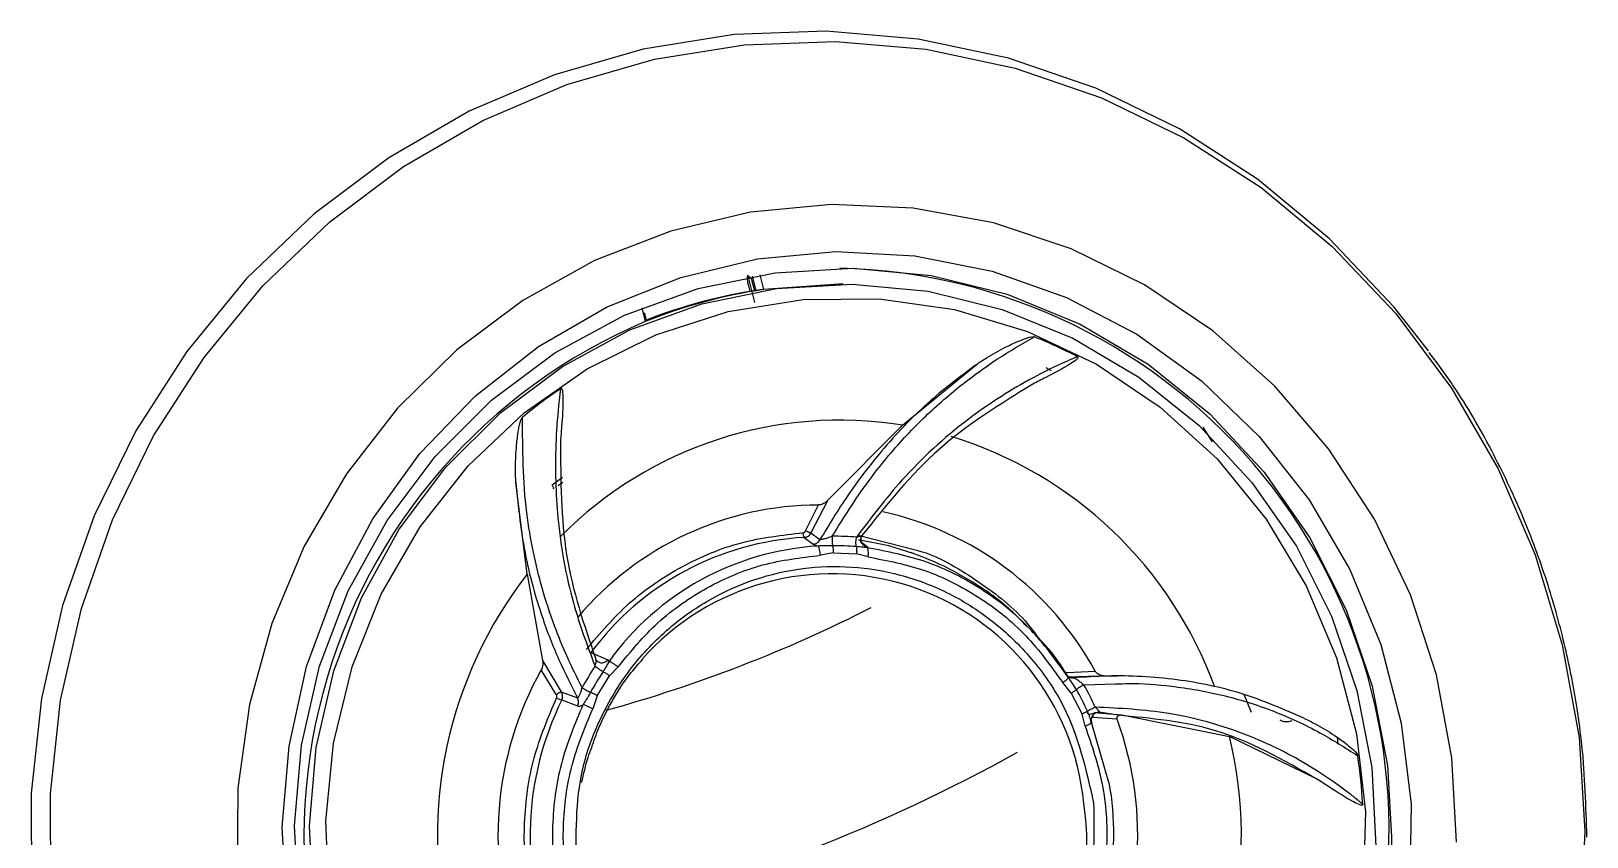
# Model space of a CAD drawing. Header units: inches. Extents: x 2 to 87, y 6 to 129.
# Drawn here: x 53.259 to 55.19, y 43.74 to 44.74 of the extents above; entities that cross this region are included whole.
import ezdxf

# ---------------------------------------------------------------- set-up
doc = ezdxf.new("R2010")
doc.units = ezdxf.units.IN
doc.header["$MEASUREMENT"] = 0
doc.layers.add('1', color=4, linetype='Continuous')

# ---------------------------------------------------------------- blocks, each defined once
blk = doc.blocks.new('2026 STRIDE')
at = {"layer": '1', "color": 3}
for p, q in [((51.8162, 23.3159), (51.8183, 23.3072)), ((51.8246, 23.2938), (51.8164, 23.3266)), ((51.8201, 23.3239), (51.824, 23.3082)), ((51.8263, 23.3085), (51.8218, 23.3264)), ((51.8356, 23.3097), (51.831, 23.328)), ((51.9289, 23.3164), (51.8356, 23.3097)), ((51.9342, 23.3164), (51.9289, 23.3164)), ((51.8356, 23.3097), (51.8311, 23.3092)), ((51.6841, 23.2869), (51.6884, 23.2699)), ((51.6873, 23.2811), (51.6897, 23.2718)), ((52.0078, 23.1413), (52.0992, 23.2164)), ((52.193, 23.2087), (52.1864, 23.2124)), ((52.0078, 23.1413), (51.9151, 23.0482)), ((52.3808, 23.139), (52.3923, 23.1206)), ((51.5419, 22.9565), (51.5277, 23.0704)), ((51.5728, 23.0673), (51.5857, 23.0768)), ((51.5802, 23.0666), (51.586, 23.0708)), ((51.9151, 23.0482), (51.8942, 23.0076)), ((51.8875, 23.0102), (51.9038, 23.0424)), ((51.8942, 23.0076), (51.9054, 22.9993)), ((51.8859, 23.0021), (51.8969, 22.9938)), ((51.9527, 23.0049), (52.0242, 22.9865)), ((51.9577, 22.9947), (51.9551, 22.999)), ((51.9569, 22.9962), (51.9644, 22.9902)), ((51.9644, 22.9902), (51.9642, 22.9893)), ((51.9223, 22.9829), (51.906, 22.9799)), ((51.9223, 22.9829), (51.9509, 22.9819)), ((51.9652, 22.9779), (51.9509, 22.9819)), ((51.5419, 22.9565), (51.5609, 22.8495)), ((51.621, 22.8592), (51.6422, 22.85)), ((51.5781, 22.8071), (51.5593, 22.8377)), ((51.5609, 22.8495), (51.5843, 22.8104)), ((51.6422, 22.85), (51.6435, 22.8483)), ((51.6547, 22.8414), (51.6442, 22.8305)), ((52.2017, 22.8452), (52.2087, 22.8363)), ((52.2122, 22.8345), (52.2472, 22.836)), ((51.629, 22.8055), (51.6442, 22.8305)), ((52.2175, 22.8088), (52.2068, 22.822)), ((52.2378, 22.8294), (52.2141, 22.8286)), ((52.233, 22.8192), (52.2724, 22.8203)), ((52.2585, 22.8301), (52.2378, 22.8294)), ((52.275, 22.8301), (52.2547, 22.8301)), ((51.5843, 22.8104), (51.6044, 22.8029)), ((51.5848, 22.8004), (51.6045, 22.7929)), ((51.629, 22.8055), (51.6233, 22.7893)), ((52.2175, 22.8088), (52.2309, 22.7827)), ((52.441, 22.7849), (52.4319, 22.8071)), ((52.2347, 22.7678), (52.2309, 22.7827)), ((52.2422, 22.7717), (52.2417, 22.7749)), ((52.2744, 22.7764), (52.244, 22.7788)), ((52.2458, 22.7847), (52.2801, 22.7818)), ((52.2756, 22.7814), (52.2522, 22.7851)), ((52.2801, 22.7818), (52.414, 22.755)), ((52.2642, 22.6979), (52.2426, 22.7723)), ((52.522, 22.7023), (52.414, 22.755)), ((52.5475, 22.7541), (52.5485, 22.7461)), ((52.6099, 22.7189), (52.6151, 22.6306))]:
    blk.add_line(p, q, dxfattribs=at)
at = {"layer": '1', "color": 3, "flags": 128}
for points in [[(52.6609, 23.2336), (52.6181, 23.2882), (52.5379, 23.3726), (52.4487, 23.4467), (52.3516, 23.5093), (52.248, 23.5596), (52.1394, 23.5968), (52.0273, 23.6205), (51.9133, 23.6303), (51.7989, 23.6261), (51.6859, 23.608), (51.5757, 23.5761), (51.4699, 23.5309), (51.37, 23.4732), (51.2775, 23.4036), (51.1935, 23.3232), (51.1193, 23.233), (51.0559, 23.1344), (51.0043, 23.0288), (50.9651, 22.9176), (50.9389, 22.8023), (50.926, 22.6847), (50.9267, 22.5663)], [(52.8478, 22.7539), (52.8551, 22.6372), (52.8491, 22.5205)], [(50.9505, 22.5671), (50.9499, 22.684), (50.9626, 22.8001), (50.9884, 22.9139), (51.0272, 23.0237), (51.0781, 23.128), (51.1407, 23.2253), (51.2139, 23.3143), (51.2968, 23.3937), (51.3882, 23.4624), (51.4868, 23.5194), (51.5912, 23.564), (51.7, 23.5954), (51.8116, 23.6134), (51.9245, 23.6175), (52.0371, 23.6078), (52.1477, 23.5844), (52.2549, 23.5477), (52.3572, 23.498), (52.453, 23.4362), (52.5412, 23.3631), (52.6203, 23.2798), (52.6894, 23.1873), (52.7474, 23.087), (52.7935, 22.9803), (52.8271, 22.8688), (52.8478, 22.7539)], [(52.6901, 22.7287), (52.6709, 22.8315), (52.6385, 22.9308), (52.5937, 23.0247), (52.5372, 23.1116), (52.47, 23.1899), (52.3933, 23.2583), (52.3085, 23.3154), (52.2171, 23.3604), (52.1207, 23.3923), (52.0211, 23.4107), (51.9199, 23.4152), (51.8191, 23.4057), (51.7204, 23.3823), (51.6256, 23.3456), (51.5364, 23.2961), (51.4544, 23.2347), (51.381, 23.1626), (51.3175, 23.081), (51.2651, 22.9914), (51.2247, 22.8954), (51.1971, 22.7946), (51.1826, 22.6909), (51.1817, 22.5862)], [(52.6959, 22.6241), (52.6901, 22.7287)], [(51.2433, 22.5413), (51.2379, 22.6424), (51.2462, 22.7432), (51.268, 22.8419), (51.3029, 22.9365), (51.3501, 23.0251), (51.4088, 23.1061), (51.4779, 23.1779), (51.5559, 23.239), (51.6413, 23.2883), (51.7326, 23.3247), (51.8279, 23.3477), (51.9253, 23.3568), (52.023, 23.3517), (52.1191, 23.3326), (52.2117, 23.2999), (52.2989, 23.2542), (52.3792, 23.1963), (52.4509, 23.1274), (52.5126, 23.0489), (52.5632, 22.9622), (52.6016, 22.8692), (52.6272, 22.7714), (52.6393, 22.671), (52.6378, 22.5698)], [(52.6151, 22.6306), (52.615, 22.6184)], [(51.2582, 22.5439), (51.2531, 22.6443), (51.2618, 22.7444), (51.2842, 22.8423), (51.3198, 22.9358), (51.368, 23.0232), (51.4276, 23.1025), (51.4976, 23.1723), (51.5764, 23.2311), (51.6626, 23.2777), (51.7542, 23.3111), (51.8496, 23.3306), (51.9466, 23.336), (52.0434, 23.327), (52.1379, 23.3038), (52.2283, 23.2669), (52.3128, 23.2171), (52.3895, 23.1554), (52.4569, 23.083), (52.5137, 23.0014), (52.5587, 22.9123), (52.591, 22.8175), (52.6099, 22.7189), (52.6099, 22.7189)], [(51.2765, 22.5463), (51.2715, 22.6439), (51.2799, 22.7413), (51.3017, 22.8364), (51.3364, 22.9273), (51.3831, 23.0122), (51.4411, 23.0894), (51.5091, 23.1572), (51.5858, 23.2143), (51.6695, 23.2596), (51.7586, 23.2921), (51.8513, 23.3111), (51.9456, 23.3163), (52.0397, 23.3075), (52.1316, 23.285), (52.2195, 23.2492), (52.3015, 23.2008), (52.3761, 23.1408), (52.4417, 23.0704), (52.4969, 22.9911), (52.5406, 22.9045), (52.572, 22.8123), (52.5904, 22.7164), (52.5954, 22.6188)], [(51.8164, 23.3266), (51.8184, 23.3251), (51.8201, 23.3239)], [(51.2962, 22.5524), (51.2919, 22.6499), (51.3014, 22.7469), (51.3245, 22.8415), (51.3606, 22.9316), (51.409, 23.0154), (51.4686, 23.0909), (51.5383, 23.1566), (51.6165, 23.2112), (51.7015, 23.2533), (51.7915, 23.2823), (51.8847, 23.2973), (51.979, 23.2982), (52.0724, 23.2848), (52.1629, 23.2576), (52.2486, 23.2169), (52.3277, 23.1638), (52.3984, 23.0994), (52.4594, 23.0249), (52.5092, 22.9421), (52.5468, 22.8527), (52.5715, 22.7585), (52.5826, 22.6617), (52.58, 22.5641)], [(52.0223, 22.9818), (51.9911, 22.9915), (51.9533, 22.999)]]:
    blk.add_lwpolyline(points, dxfattribs=at)
at = {"layer": '1', "color": 3}
for centre, radius, start, end in [((51.9145, 22.6388), 0.6975, 349.5218, 88.7299), ((51.8191, 23.3396), 0.0157, 273.7228, 282.1834), ((51.9289, 22.6721), 0.6444, 98.3184, 111.9141), ((51.9242, 22.6722), 0.6438, 98.313, 111.2517), ((51.9596, 22.6301), 0.6949, 112.9732, 217.2663), ((51.9344, 22.6649), 0.6323, 62.6221, 67.9454), ((51.9467, 22.6545), 0.6444, 124.3238, 129.5806), ((51.93, 22.659), 0.4886, 80.8397, 135.1261), ((51.9199, 22.6437), 0.5059, 19.9402, 72.9391), ((51.5587, 23.0573), 0.0173, 22.7765, 35.6048), ((51.9044, 22.6505), 0.3918, 90.0892, 139.842), ((51.898, 22.645), 0.3981, 28.6741, 77.617), ((51.8926, 23.0071), 0.0084, 174.5675, 217.2254), ((51.9062, 22.6474), 0.3553, 93.2702, 143.3878), ((51.9239, 22.6466), 0.3454, 93.4652, 144.2739), ((51.9226, 22.6559), 0.3476, 85.3372, 90.3194), ((51.9231, 22.6551), 0.3367, 85.3371, 90.3194), ((51.9602, 22.6314), 0.5298, 142.1505, 193.4938), ((51.9199, 22.6425), 0.3144, 5.3801, 138.4703), ((51.1749, 24.4774), 1.7526, 285.3946, 296.9457), ((51.929, 22.6313), 0.4234, 150.8186, 200.0054), ((51.938, 22.635), 0.3744, 146.4003, 151.1424), ((51.9381, 22.6349), 0.3626, 146.4003, 151.1424), ((51.9062, 22.6338), 0.3648, 24.7355, 29.4582), ((51.9051, 22.6339), 0.3767, 24.7355, 29.4582), ((51.9281, 22.6313), 0.3826, 153.781, 201.4183), ((51.5921, 22.8271), 0.0277, 240.1843, 254.6671), ((52.2519, 22.7753), 0.00984, 88.5294, 202.2267), ((52.2648, 22.7779), 0.0208, 170.0852, 177.5732), ((51.8766, 22.6315), 0.4234, 330.8186, 20.0054), ((51.8988, 22.6314), 0.5298, 322.1505, 13.4938), ((51.1427, 24.5465), 2.0725, 283.2732, 299.0947), ((51.8928, 22.6315), 0.6876, 3.2972, 8.3308), ((51.9202, 22.6229), 0.3166, 224.8392, 8.9145)]:
    blk.add_arc(centre, radius, start, end, dxfattribs=at)
for points, knots in [([(51.8163, 23.3274), (51.816, 23.3273), (51.8154, 23.327), (51.815, 23.325), (51.815, 23.3221), (51.8155, 23.3189), (51.816, 23.3168), (51.8162, 23.3159)], [0, 0, 0, 0, 0.213397, 0.426778, 0.640614, 0.855428, 1, 1, 1, 1]), ([(52.0771, 23.1882), (52.0931, 23.2004), (52.1237, 23.2237), (52.1563, 23.2421), (52.1718, 23.2509)], [0, 0, 0, 0, 0.524768, 1, 1, 1, 1]), ([(52.0992, 23.2164), (52.1035, 23.2193), (52.1153, 23.2271), (52.1326, 23.2367), (52.1489, 23.2446), (52.1605, 23.2487), (52.1677, 23.2517), (52.1714, 23.251), (52.1718, 23.2509)], [0, 0, 0, 0, 0.191797, 0.519052, 0.729035, 0.856173, 0.983899, 1, 1, 1, 1]), ([(52.2252, 23.2263), (52.2244, 23.226), (52.2223, 23.2251), (52.216, 23.2225), (52.1963, 23.2138), (52.1518, 23.1915), (52.0822, 23.1465), (52.0087, 23.0793), (51.9689, 23.0263), (51.9508, 23.0024)], [0, 0, 0, 0, 0.007325, 0.019566, 0.05865, 0.192116, 0.441769, 0.746986, 1, 1, 1, 1]), ([(52.2252, 23.2263), (52.2253, 23.2263), (52.2255, 23.2262), (52.2257, 23.2259), (52.2258, 23.2255), (52.2258, 23.2251), (52.2254, 23.2242), (52.2227, 23.2213), (52.2095, 23.2129), (52.191, 23.2033), (52.175, 23.195), (52.1697, 23.1923)], [0, 0, 0, 0, 0.005501, 0.011055, 0.016084, 0.02158, 0.030977, 0.060324, 0.195274, 0.730604, 1, 1, 1, 1]), ([(52.8576, 22.6303), (52.8565, 22.6682), (52.8549, 22.7216), (52.8443, 22.8), (52.8314, 22.8667), (52.8098, 22.945), (52.7805, 23.0254), (52.7422, 23.1067), (52.7028, 23.1764), (52.6732, 23.2164), (52.6619, 23.2316)], [0, 0, 0, 0, 0.176167, 0.248197, 0.367773, 0.492299, 0.626218, 0.766386, 0.911553, 1, 1, 1, 1]), ([(52.0992, 23.2164), (52.0787, 23.201), (52.0365, 23.1691), (51.9836, 23.1131), (51.9393, 23.0553), (51.9166, 23.0178), (51.9054, 22.9993)], [0, 0, 0, 0, 0.262316, 0.539411, 0.773759, 1, 1, 1, 1]), ([(51.5833, 23.1867), (51.5832, 23.1858), (51.5829, 23.1835), (51.5821, 23.1764), (51.5796, 23.1542), (51.576, 23.1031), (51.5782, 23.0195), (51.5954, 22.9242), (51.6166, 22.8678), (51.6262, 22.8422)], [0, 0, 0, 0, 0.007325, 0.019566, 0.058651, 0.192116, 0.441769, 0.746986, 1, 1, 1, 1]), ([(51.5833, 23.1867), (51.5834, 23.1868), (51.5836, 23.1869), (51.584, 23.1869), (51.5843, 23.1869), (51.5847, 23.1866), (51.5852, 23.1858), (51.5862, 23.182), (51.5866, 23.1663), (51.5851, 23.1453), (51.5837, 23.1274), (51.5832, 23.1214)], [0, 0, 0, 0, 0.005501, 0.011055, 0.016084, 0.02158, 0.030977, 0.060324, 0.195274, 0.730604, 1, 1, 1, 1]), ([(51.9206, 23.0035), (51.9348, 23.0263), (51.9548, 23.0584), (51.9855, 23.0977), (52.0074, 23.123), (52.0371, 23.1542), (52.0613, 23.1748), (52.0771, 23.1882)], [0, 0, 0, 0, 0.337795, 0.474777, 0.610858, 0.746136, 1, 1, 1, 1]), ([(52.1697, 23.1923), (52.1292, 23.1675), (52.0476, 23.1173), (51.9881, 23.0426), (51.958, 23.0049)], [0, 0, 0, 0, 0.495173, 1, 1, 1, 1]), ([(51.5277, 23.0704), (51.5276, 23.0756), (51.5272, 23.0897), (51.528, 23.1096), (51.5298, 23.1277), (51.5317, 23.1388), (51.5333, 23.1452), (51.5345, 23.1487), (51.5354, 23.1505), (51.536, 23.151), (51.5361, 23.1512)], [0, 0, 0, 0, 0.191793, 0.51957, 0.729701, 0.856735, 0.930021, 0.970711, 0.992633, 1, 1, 1, 1]), ([(51.6101, 22.8157), (51.6038, 22.8283), (51.5916, 22.8525), (51.5747, 22.894), (51.5604, 22.9374), (51.5489, 22.9845), (51.5367, 23.0548), (51.5363, 23.1114), (51.5361, 23.1512)], [0, 0, 0, 0, 0.134858, 0.259599, 0.404069, 0.533562, 0.672142, 1, 1, 1, 1]), ([(51.5832, 23.1214), (51.5835, 23.0733), (51.584, 22.9762), (51.6126, 22.8931), (51.627, 22.8512)], [0, 0, 0, 0, 0.495173, 1, 1, 1, 1]), ([(51.5277, 23.0704), (51.531, 23.0391), (51.537, 22.9816), (51.5579, 22.9082), (51.5804, 22.8498), (51.5965, 22.8184), (51.6044, 22.8029)], [0, 0, 0, 0, 0.3185328, 0.5847985, 0.7954693, 1, 1, 1, 1]), ([(51.9151, 23.0482), (51.9141, 23.0472), (51.912, 23.0451), (51.9083, 23.0432), (51.9054, 23.0424), (51.9041, 23.0424), (51.9038, 23.0424)], [0, 0, 0, 0, 0.3557565, 0.7229196, 0.9162689, 1, 1, 1, 1]), ([(51.6152, 22.8629), (51.6322, 22.8829), (51.6668, 22.9235), (51.7333, 22.9681), (51.8066, 22.9989), (51.8586, 23.0049), (51.8843, 23.0079)], [0, 0, 0, 0, 0.247096, 0.5, 0.752904, 1, 1, 1, 1]), ([(51.8843, 23.0079), (51.8846, 23.008), (51.8853, 23.0081), (51.8862, 23.0085), (51.887, 23.0092), (51.8873, 23.0099), (51.8875, 23.0102)], [0, 0, 0, 0, 0.244745, 0.492429, 0.744713, 1, 1, 1, 1]), ([(51.8859, 23.0021), (51.8868, 23.0022), (51.8885, 23.0024), (51.8908, 23.0036), (51.8929, 23.0053), (51.8937, 23.0069), (51.8942, 23.0076)], [0, 0, 0, 0, 0.245118, 0.499544, 0.75421, 1, 1, 1, 1]), ([(51.8942, 23.0076), (51.8939, 23.0076), (51.8935, 23.0077), (51.8924, 23.008), (51.8915, 23.0084), (51.8905, 23.0088), (51.8891, 23.0094), (51.8882, 23.0099), (51.8875, 23.0102)], [0, 0, 0, 0, 0.2502629, 0.3822316, 0.5148432, 0.6452868, 0.7710154, 1, 1, 1, 1]), ([(51.8969, 22.9938), (51.8977, 22.9939), (51.8995, 22.9941), (51.9019, 22.9953), (51.904, 22.9971), (51.905, 22.9986), (51.9054, 22.9993)], [0, 0, 0, 0, 0.2453369, 0.5000001, 0.7546632, 1, 1, 1, 1]), ([(51.8969, 22.9938), (51.8973, 22.9934), (51.8984, 22.9926), (51.9014, 22.9918), (51.903, 22.9914)], [0, 0, 0, 0, 0.459352, 1, 1, 1, 1]), ([(51.9213, 22.9918), (51.9178, 22.9917), (51.9117, 22.9915), (51.9056, 22.9915), (51.903, 22.9914)], [0, 0, 0, 0, 0.5714036, 1, 1, 1, 1]), ([(51.9054, 22.9993), (51.9057, 22.9993), (51.9062, 22.9994), (51.9081, 22.9998), (51.9113, 23.0006), (51.9158, 23.0019), (51.919, 23.003), (51.9206, 23.0035)], [0, 0, 0, 0, 0.111469, 0.230184, 0.482262, 0.743373, 1, 1, 1, 1]), ([(51.9505, 22.9907), (51.9504, 22.9915), (51.9501, 22.9932), (51.9501, 22.9964), (51.9503, 22.9996), (51.9507, 23.0015), (51.9508, 23.0024)], [0, 0, 0, 0, 0.266689, 0.531115, 0.778754, 1, 1, 1, 1]), ([(51.9505, 22.9907), (51.9506, 22.9901), (51.9508, 22.9889), (51.951, 22.9866), (51.951, 22.9843), (51.9509, 22.9827), (51.9509, 22.9819)], [0, 0, 0, 0, 0.257259, 0.51339, 0.762603, 1, 1, 1, 1]), ([(51.9642, 22.9893), (51.9633, 22.9893), (51.9619, 22.9895), (51.96, 22.9897), (51.9578, 22.99), (51.9546, 22.9903), (51.9519, 22.9906), (51.9505, 22.9907)], [0, 0, 0, 0, 0.224307, 0.303573, 0.473827, 0.745729, 1, 1, 1, 1]), ([(51.9508, 23.0024), (51.9519, 23.0026), (51.954, 23.0032), (51.9563, 23.0039), (51.9575, 23.0043), (51.9581, 23.0046), (51.9583, 23.0048), (51.9581, 23.0048), (51.958, 23.0049)], [0, 0, 0, 0, 0.277558, 0.532524, 0.651825, 0.767232, 0.882131, 1, 1, 1, 1]), ([(51.9567, 22.9952), (51.9565, 22.9961), (51.956, 22.9978), (51.9561, 23.0004), (51.9566, 23.0027), (51.9574, 23.0039), (51.9578, 23.0045)], [0, 0, 0, 0, 0.272221, 0.534404, 0.778602, 1, 1, 1, 1]), ([(51.9644, 22.9902), (51.9637, 22.9903), (51.9622, 22.9907), (51.9602, 22.9918), (51.9584, 22.9935), (51.957, 22.9957), (51.9563, 22.9982), (51.9564, 23.0007), (51.9569, 23.0029), (51.9577, 23.0042), (51.958, 23.0049)], [0, 0, 0, 0, 0.112211, 0.235183, 0.366441, 0.502102, 0.637431, 0.767756, 0.88937, 1, 1, 1, 1]), ([(52.2138, 22.8282), (52.1986, 22.8493), (52.1683, 22.8914), (52.1075, 22.9394), (52.039, 22.9748), (51.9892, 22.9844), (51.9642, 22.9893)], [0, 0, 0, 0, 0.25, 0.5, 0.75, 1, 1, 1, 1]), ([(52.0242, 22.9865), (52.0254, 22.9862), (52.0521, 22.9795), (52.0991, 22.9502), (52.1497, 22.9134), (52.1711, 22.8847), (52.1764, 22.8776)], [0, 0, 0, 0, 0.0186208, 0.4403767, 0.8621326, 1, 1, 1, 1]), ([(51.6032, 22.5898), (51.6025, 22.6322), (51.6013, 22.6973), (51.632, 22.7798), (51.667, 22.8383), (51.7132, 22.888), (51.783, 22.9378), (51.883, 22.9715), (51.988, 22.9644), (52.0675, 22.9339), (52.1242, 22.8974), (52.172, 22.8497), (52.2214, 22.7775), (52.2357, 22.7141), (52.2451, 22.6729)], [0, 0, 0, 0, 0.119728, 0.18418, 0.25, 0.31582, 0.380272, 0.5, 0.619728, 0.68418, 0.75, 0.81582, 0.880272, 1, 1, 1, 1]), ([(51.6547, 22.8414), (51.6705, 22.8605), (51.7024, 22.8991), (51.7644, 22.9416), (51.8331, 22.9712), (51.8819, 22.977), (51.906, 22.9799)], [0, 0, 0, 0, 0.247012, 0.5, 0.752988, 1, 1, 1, 1]), ([(51.9652, 22.9779), (51.9891, 22.9733), (52.0373, 22.964), (52.1039, 22.9297), (52.163, 22.8829), (52.1923, 22.8421), (52.2068, 22.822)], [0, 0, 0, 0, 0.2470114, 0.5, 0.7529886, 1, 1, 1, 1]), ([(52.1623, 22.8917), (52.156, 22.8983), (52.1375, 22.9177), (52.1011, 22.9438), (52.0591, 22.9677), (52.0306, 22.9786), (52.0186, 22.9832)], [0, 0, 0, 0, 0.15935, 0.465303, 0.773735, 1, 1, 1, 1]), ([(52.2104, 22.8336), (52.2104, 22.8336), (52.2026, 22.8483), (52.1883, 22.866), (52.1724, 22.8817), (52.1683, 22.8857)], [0, 0, 0, 0, 0.001909, 0.743898, 1, 1, 1, 1]), ([(51.622, 22.7415), (51.6249, 22.7497), (51.632, 22.7707), (51.6486, 22.8019), (51.667, 22.8305), (51.6804, 22.8454), (51.6851, 22.8507)], [0, 0, 0, 0, 0.2014818, 0.5153291, 0.8289233, 1, 1, 1, 1]), ([(51.6262, 22.8422), (51.6265, 22.8433), (51.6271, 22.8454), (51.6276, 22.8479), (51.6277, 22.8495), (51.6276, 22.8504), (51.6274, 22.851), (51.6271, 22.8511), (51.627, 22.8512)], [0, 0, 0, 0, 0.277554, 0.532524, 0.651828, 0.767234, 0.882133, 1, 1, 1, 1]), ([(51.6422, 22.85), (51.6417, 22.8495), (51.6407, 22.8484), (51.6387, 22.8471), (51.6364, 22.8463), (51.6339, 22.8461), (51.6315, 22.8467), (51.6295, 22.8478), (51.628, 22.8493), (51.6273, 22.8506), (51.627, 22.8512)], [0, 0, 0, 0, 0.11221, 0.235183, 0.36644, 0.502102, 0.63743, 0.767756, 0.889371, 1, 1, 1, 1]), ([(51.5609, 22.8495), (51.5611, 22.8483), (51.5615, 22.8459), (51.561, 22.842), (51.5601, 22.8392), (51.5595, 22.8381), (51.5593, 22.8377)], [0, 0, 0, 0, 0.355676, 0.722757, 0.915996, 1, 1, 1, 1]), ([(51.6361, 22.8355), (51.6352, 22.836), (51.6335, 22.837), (51.6306, 22.8388), (51.6281, 22.8406), (51.6268, 22.8417), (51.6262, 22.8422)], [0, 0, 0, 0, 0.266689, 0.531115, 0.778754, 1, 1, 1, 1]), ([(51.6318, 22.8467), (51.6308, 22.8472), (51.6289, 22.8481), (51.628, 22.8493), (51.6276, 22.8499)], [0, 0, 0, 0, 0.540233, 1, 1, 1, 1]), ([(51.6435, 22.8483), (51.643, 22.8474), (51.6424, 22.8463), (51.6418, 22.8451), (51.6412, 22.844), (51.6396, 22.8411), (51.6376, 22.8379), (51.6361, 22.8355)], [0, 0, 0, 0, 0.22908, 0.257055, 0.306679, 0.485356, 1, 1, 1, 1]), ([(52.2087, 22.8363), (52.2089, 22.836), (52.2093, 22.8354), (52.2102, 22.8348), (52.2111, 22.8345), (52.2118, 22.8345), (52.2122, 22.8345)], [0, 0, 0, 0, 0.25131, 0.505605, 0.751254, 1, 1, 1, 1]), ([(52.2112, 22.8323), (52.2113, 22.8321), (52.2117, 22.8316), (52.213, 22.8294), (52.2138, 22.8282)], [0, 0, 0, 0, 0.459104, 1, 1, 1, 1]), ([(52.2112, 22.8323), (52.2117, 22.8316), (52.2128, 22.8302), (52.2151, 22.8287), (52.2177, 22.8278), (52.2194, 22.8278), (52.2203, 22.8278)], [0, 0, 0, 0, 0.245337, 0.5, 0.754663, 1, 1, 1, 1]), ([(52.2585, 22.8301), (52.257, 22.8303), (52.254, 22.8306), (52.2503, 22.8326), (52.2481, 22.8346), (52.2474, 22.8357), (52.2472, 22.836)], [0, 0, 0, 0, 0.355626, 0.722655, 0.915821, 1, 1, 1, 1]), ([(51.6044, 22.8029), (51.6046, 22.803), (51.605, 22.8031), (51.606, 22.8043), (51.6073, 22.8069), (51.6089, 22.8109), (51.6097, 22.8141), (51.6101, 22.8157)], [0, 0, 0, 0, 0.111469, 0.230184, 0.482261, 0.743373, 1, 1, 1, 1]), ([(52.2238, 22.8133), (52.2222, 22.8158), (52.219, 22.821), (52.2155, 22.8258), (52.2138, 22.8282)], [0, 0, 0, 0, 0.490746, 1, 1, 1, 1]), ([(52.5071, 22.7774), (52.4816, 22.7885), (52.4311, 22.8105), (52.3615, 22.8247), (52.3051, 22.8299), (52.2621, 22.8306), (52.2342, 22.8287), (52.2203, 22.8278)], [0, 0, 0, 0, 0.284599, 0.565427, 0.713522, 0.857932, 1, 1, 1, 1]), ([(52.2203, 22.8278), (52.2205, 22.8278), (52.221, 22.8277), (52.2227, 22.8269), (52.2254, 22.8251), (52.2292, 22.8224), (52.2318, 22.8202), (52.233, 22.8192)], [0, 0, 0, 0, 0.111418, 0.230072, 0.482003, 0.743082, 1, 1, 1, 1]), ([(52.2724, 22.8203), (52.2778, 22.8205), (52.3008, 22.8214), (52.3454, 22.8178), (52.4058, 22.8076), (52.468, 22.788), (52.5244, 22.7622), (52.5577, 22.7409), (52.5731, 22.7311)], [0, 0, 0, 0, 0.050206, 0.215559, 0.413794, 0.620115, 0.824403, 1, 1, 1, 1]), ([(51.5652, 22.4894), (51.557, 22.5147), (51.5403, 22.566), (51.5362, 22.6478), (51.5471, 22.729), (51.568, 22.7786), (51.5784, 22.8031)], [0, 0, 0, 0, 0.247096, 0.5, 0.752904, 1, 1, 1, 1]), ([(51.6111, 22.7945), (51.601, 22.7704), (51.581, 22.7223), (51.5711, 22.6437), (51.5758, 22.5647), (51.5926, 22.5152), (51.6011, 22.4904)], [0, 0, 0, 0, 0.25, 0.5, 0.75, 1, 1, 1, 1]), ([(51.5843, 22.8104), (51.5841, 22.8104), (51.5837, 22.8103), (51.5827, 22.8099), (51.5818, 22.8094), (51.5809, 22.8089), (51.5796, 22.8081), (51.5787, 22.8075), (51.5781, 22.8071)], [0, 0, 0, 0, 0.250263, 0.382232, 0.514843, 0.645287, 0.771015, 1, 1, 1, 1]), ([(51.5784, 22.8031), (51.5785, 22.8034), (51.5788, 22.804), (51.5788, 22.8051), (51.5786, 22.8062), (51.5783, 22.8068), (51.5781, 22.8071)], [0, 0, 0, 0, 0.244732, 0.492429, 0.744713, 1, 1, 1, 1]), ([(51.5848, 22.8004), (51.5851, 22.8012), (51.5858, 22.8028), (51.586, 22.8055), (51.5856, 22.8081), (51.5848, 22.8097), (51.5843, 22.8104)], [0, 0, 0, 0, 0.245118, 0.499544, 0.75421, 1, 1, 1, 1]), ([(51.6045, 22.7929), (51.6048, 22.7937), (51.6056, 22.7954), (51.6058, 22.798), (51.6055, 22.8006), (51.6048, 22.8021), (51.6044, 22.8029)], [0, 0, 0, 0, 0.245337, 0.5, 0.754663, 1, 1, 1, 1]), ([(51.6045, 22.7929), (51.6053, 22.7927), (51.6071, 22.7923), (51.6097, 22.7938), (51.6111, 22.7945)], [0, 0, 0, 0, 0.459354, 1, 1, 1, 1]), ([(51.6205, 22.8099), (51.6188, 22.8068), (51.6158, 22.8015), (51.6125, 22.7966), (51.6111, 22.7945)], [0, 0, 0, 0, 0.571403, 1, 1, 1, 1]), ([(51.6136, 22.4949), (51.6055, 22.5186), (51.5892, 22.5665), (51.5846, 22.6433), (51.5942, 22.7197), (51.6137, 22.7663), (51.6233, 22.7893)], [0, 0, 0, 0, 0.247011, 0.5, 0.752989, 1, 1, 1, 1]), ([(52.2366, 22.7857), (52.237, 22.785), (52.2378, 22.7835), (52.2395, 22.7828), (52.2414, 22.7829), (52.2443, 22.7838), (52.2482, 22.7852), (52.251, 22.7851), (52.2523, 22.7851)], [0, 0, 0, 0, 0.161475, 0.313681, 0.455723, 0.586942, 0.814397, 1, 1, 1, 1]), ([(52.2426, 22.7723), (52.242, 22.7741), (52.2411, 22.7772), (52.2395, 22.7819), (52.2382, 22.7849), (52.2375, 22.7865)], [0, 0, 0, 0, 0.40286, 0.687897, 1, 1, 1, 1]), ([(52.5793, 22.671), (52.5786, 22.6716), (52.5768, 22.673), (52.5715, 22.6774), (52.5545, 22.6909), (52.5136, 22.7198), (52.4404, 22.7583), (52.3451, 22.7864), (52.2777, 22.79), (52.2472, 22.7915)], [0, 0, 0, 0, 0.007324, 0.019564, 0.058649, 0.192116, 0.441769, 0.746986, 1, 1, 1, 1]), ([(52.2472, 22.7915), (52.248, 22.7907), (52.2495, 22.7892), (52.2511, 22.7873), (52.252, 22.7862), (52.2523, 22.7856), (52.2524, 22.7852), (52.2523, 22.7851), (52.2522, 22.7851)], [0, 0, 0, 0, 0.27767, 0.532627, 0.651875, 0.767289, 0.882123, 1, 1, 1, 1]), ([(52.2744, 22.7764), (52.2743, 22.7768), (52.274, 22.7777), (52.2742, 22.779), (52.2747, 22.7801), (52.2757, 22.781), (52.2775, 22.7819), (52.2791, 22.7818), (52.2801, 22.7818)], [0, 0, 0, 0, 0.1276154, 0.255978, 0.3742912, 0.4942361, 0.6893669, 1, 1, 1, 1]), ([(52.522, 22.7023), (52.4809, 22.7258), (52.4046, 22.7694), (52.3163, 22.7776), (52.2756, 22.7814)], [0, 0, 0, 0, 0.539599, 1, 1, 1, 1]), ([(52.4762, 22.7756), (52.4774, 22.7751), (52.4798, 22.774), (52.4837, 22.7734), (52.4877, 22.7735), (52.4902, 22.7743), (52.4915, 22.7747)], [0, 0, 0, 0, 0.249651, 0.499526, 0.749569, 1, 1, 1, 1]), ([(52.5071, 22.7774), (52.5117, 22.7751), (52.5244, 22.7688), (52.5413, 22.7586), (52.5562, 22.7482), (52.5656, 22.7401), (52.5717, 22.7352), (52.573, 22.7315), (52.5731, 22.7311)], [0, 0, 0, 0, 0.191782, 0.518998, 0.728969, 0.85611, 0.98384, 1, 1, 1, 1]), ([(52.2347, 22.7678), (52.2428, 22.7442), (52.2591, 22.6963), (52.2637, 22.6194), (52.2541, 22.5431), (52.2346, 22.4964), (52.225, 22.4734)], [0, 0, 0, 0, 0.2470115, 0.5, 0.7529885, 1, 1, 1, 1]), ([(51.6099, 22.698), (51.6121, 22.7085), (51.6151, 22.7234), (51.6205, 22.7374), (51.622, 22.7415)], [0, 0, 0, 0, 0.70891, 1, 1, 1, 1]), ([(52.2703, 22.631), (52.2697, 22.6535), (52.2691, 22.676), (52.2643, 22.6979), (52.2643, 22.6979)], [0, 0, 0, 0, 0.998793, 1, 1, 1, 1]), ([(52.5793, 22.671), (52.5793, 22.6709), (52.5793, 22.6706), (52.5791, 22.6703), (52.5789, 22.67), (52.5785, 22.6698), (52.5775, 22.6697), (52.5737, 22.6707), (52.56, 22.678), (52.5423, 22.6893), (52.5271, 22.699), (52.522, 22.7023)], [0, 0, 0, 0, 0.005486, 0.011027, 0.016042, 0.021524, 0.030897, 0.060168, 0.194769, 0.728714, 1, 1, 1, 1]), ([(52.2451, 22.6729), (52.2458, 22.6306), (52.247, 22.5655), (52.2163, 22.483), (52.1813, 22.4245), (52.1351, 22.3747), (52.0653, 22.3249), (51.9652, 22.2913), (51.8603, 22.2984), (51.7807, 22.3288), (51.7241, 22.3653), (51.6763, 22.4131), (51.6269, 22.4852), (51.6126, 22.5486), (51.6032, 22.5898)], [0, 0, 0, 0, 0.119728, 0.18418, 0.25, 0.31582, 0.380272, 0.5, 0.619728, 0.68418, 0.75, 0.81582, 0.880272, 1, 1, 1, 1]), ([(52.2576, 22.5368), (52.2598, 22.5452), (52.268, 22.5759), (52.2693, 22.6078), (52.2703, 22.631)], [0, 0, 0, 0, 0.274078, 1, 1, 1, 1])]:
    blk.add_open_spline(points, degree=3, knots=knots, dxfattribs=at)
for points in [[(51.5746, 23.0625), (51.5747, 23.0626), (51.5749, 23.0626), (51.5749, 23.0629), (51.5749, 23.0633), (51.5748, 23.0638), (51.5747, 23.064)], [(51.906, 22.9799), (51.9059, 22.9813), (51.9057, 22.9839), (51.905, 22.9874), (51.9041, 22.9901), (51.9034, 22.991), (51.903, 22.9914)], [(51.9206, 23.0035), (51.9205, 23.0025), (51.9203, 23.0005), (51.9204, 22.9972), (51.9207, 22.9941), (51.9211, 22.9926), (51.9213, 22.9918)], [(51.9223, 22.9829), (51.9223, 22.9838), (51.9223, 22.9854), (51.9221, 22.9878), (51.9217, 22.99), (51.9214, 22.9912), (51.9213, 22.9918)], [(51.9652, 22.9779), (51.9653, 22.9792), (51.9656, 22.9818), (51.9655, 22.9852), (51.9651, 22.988), (51.9645, 22.9888), (51.9642, 22.9893)], [(51.6361, 22.8355), (51.6367, 22.8352), (51.638, 22.8345), (51.64, 22.8333), (51.6421, 22.832), (51.6435, 22.831), (51.6442, 22.8305)], [(51.6547, 22.8414), (51.6536, 22.8422), (51.6515, 22.8438), (51.6483, 22.8459), (51.6455, 22.8475), (51.6441, 22.8481), (51.6435, 22.8483)], [(51.6101, 22.8157), (51.6109, 22.8152), (51.6124, 22.8142), (51.6151, 22.8126), (51.618, 22.8111), (51.6197, 22.8103), (51.6205, 22.8099)], [(52.2068, 22.822), (52.2078, 22.8227), (52.2099, 22.8241), (52.2122, 22.826), (52.2137, 22.8275), (52.2137, 22.828), (52.2138, 22.8282)], [(52.2175, 22.8088), (52.2182, 22.8092), (52.2195, 22.8101), (52.2213, 22.8113), (52.2228, 22.8124), (52.2235, 22.813), (52.2238, 22.8133)], [(52.233, 22.8192), (52.2321, 22.8187), (52.2302, 22.8177), (52.2275, 22.816), (52.2253, 22.8145), (52.2243, 22.8137), (52.2238, 22.8133)], [(51.6233, 22.7893), (51.6221, 22.7899), (51.6198, 22.7911), (51.6163, 22.7927), (51.6132, 22.794), (51.6118, 22.7944), (51.6111, 22.7945)], [(51.629, 22.8055), (51.6283, 22.8059), (51.6268, 22.8068), (51.6246, 22.8079), (51.6225, 22.809), (51.6212, 22.8096), (51.6205, 22.8099)], [(52.2375, 22.7865), (52.2372, 22.7862), (52.2364, 22.7857), (52.2349, 22.7848), (52.233, 22.7838), (52.2316, 22.7831), (52.2309, 22.7827)], [(52.2375, 22.7865), (52.238, 22.7868), (52.239, 22.7875), (52.2414, 22.7888), (52.2443, 22.7902), (52.2462, 22.7911), (52.2472, 22.7915)], [(52.2347, 22.7678), (52.2358, 22.7683), (52.2381, 22.7694), (52.2407, 22.7707), (52.2424, 22.7718), (52.2425, 22.7721), (52.2426, 22.7723)]]:
    blk.add_open_spline(points, degree=3, dxfattribs=at)

msp = doc.modelspace()

# ---------------------------------------------------------------- block references
msp.add_blockref('2026 STRIDE', (2.3326, 21.1096))

doc.saveas('drawing.dxf')
